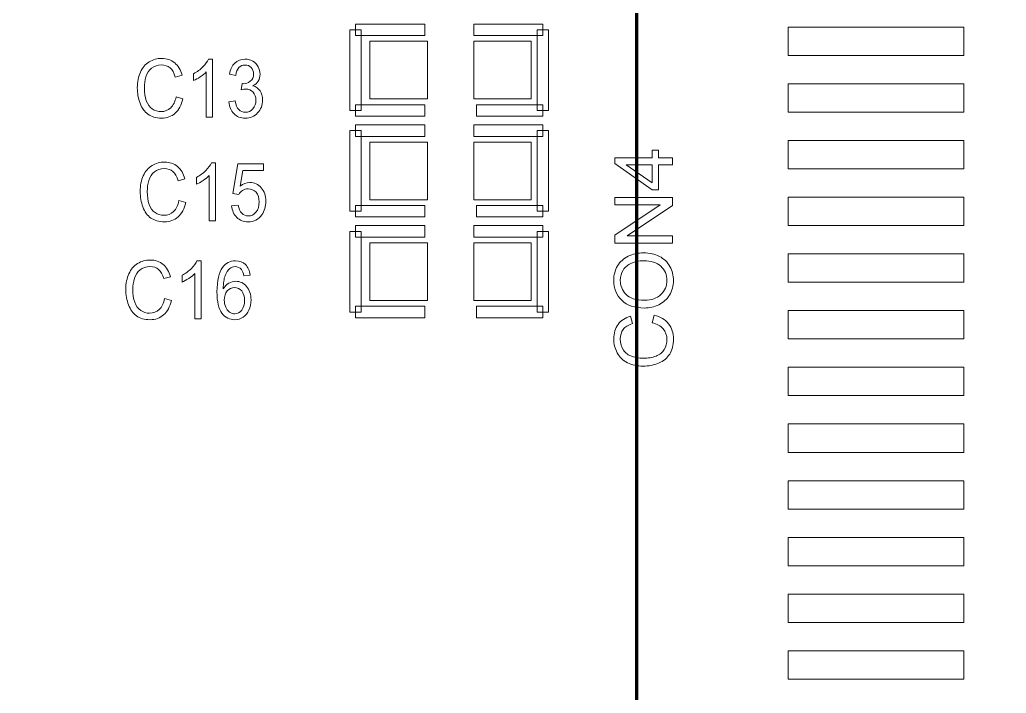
# Model space of a CAD drawing. Header units: millimetres. Extents: x -90 to 99, y -65 to 67.
# Drawn here: x 10.52 to 19.22, y -14.33 to -8.39 of the extents above; entities that cross this region are included whole.
import ezdxf

# ---------------------------------------------------------------- set-up
doc = ezdxf.new("R2010")
doc.units = ezdxf.units.MM
doc.header["$MEASUREMENT"] = 0
for name, color, linetype in [('BG_OUTLINE', 7, 'Continuous'), ('BG_SILKSCREEN_TOP', 7, 'Continuous'), ('PG_SILKSCREEN_TOP', 7, 'Continuous'), ('PIN_TOP', 7, 'Continuous'), ('RD_SILKSCREEN_TOP', 7, 'Continuous')]:
    doc.layers.add(name, color=color, linetype=linetype)

msp = doc.modelspace()

# ---------------------------------------------------------------- linework, layer by layer
at = {"layer": 'BG_OUTLINE', "color": 3, "lineweight": 9}
msp.add_open_spline([(-71.7269, -61.8795), (-71.7269, -61.8795), (-71.7343, 42.2681), (-71.7343, 42.2681), (-71.7343, 42.2681), (-71.7348, 43.0066), (-71.4419, 43.715), (-70.92, 44.2375), (-70.92, 44.2375), (-70.3982, 44.76), (-69.6866, 45.0538), (-68.9482, 45.0543), (-68.9482, 45.0543), (-68.9482, 45.0543), (75.2046, 45.0543), (75.2046, 45.0543), (75.2046, 45.0543), (76.8319, 45.0552), (78.1763, 43.7805), (78.2661, 42.1556), (78.2661, 42.1556), (78.2661, 42.1556), (78.2661, 31.2814), (78.2661, 31.2814), (78.2661, 31.2814), (78.2661, 31.2814), (72.2646, 31.2814), (72.2646, 31.2814), (72.2646, 31.2814), (72.2646, 31.2814), (72.2646, 26.9814), (72.2646, 26.9814), (72.2646, 26.9814), (72.2646, 26.9814), (78.2661, 26.9814), (78.2661, 26.9814), (78.2661, 26.9814), (78.2661, 26.9814), (78.2661, 18.6553), (78.2661, 18.6553), (78.2661, 18.6553), (78.2661, 18.6553), (72.2496, 18.6553), (72.2496, 18.6553), (72.2496, 18.6553), (72.2496, 18.6553), (72.2496, 14.3553), (72.2496, 14.3553), (72.2496, 14.3553), (72.2496, 14.3553), (78.2661, 14.3553), (78.2661, 14.3553), (78.2661, 14.3553), (78.2661, 14.3553), (78.2661, 9.255), (78.2661, 9.255), (78.2661, 9.255), (78.2661, 9.255), (72.2648, 9.255), (72.2648, 9.255), (72.2648, 9.255), (72.2648, 9.255), (72.2648, 4.955), (72.2648, 4.955), (72.2648, 4.955), (72.2648, 4.955), (78.2661, 4.955), (78.2661, 4.955), (78.2661, 4.955), (78.2661, 4.955), (78.2661, -3.3762), (78.2661, -3.3762), (78.2661, -3.3762), (78.2661, -3.3762), (72.2445, -3.3762), (72.2445, -3.3762), (72.2445, -3.3762), (72.2445, -3.3762), (72.2445, -7.6762), (72.2445, -7.6762), (72.2445, -7.6762), (72.2445, -7.6762), (78.2661, -7.6762), (78.2661, -7.6762), (78.2661, -7.6762), (78.2661, -7.6762), (78.2661, -12.7615), (78.2661, -12.7615), (78.2661, -12.7615), (78.2661, -12.7615), (72.2651, -12.7615), (72.2651, -12.7615), (72.2651, -12.7615), (72.2651, -12.7615), (72.2651, -17.0615), (72.2651, -17.0615), (72.2651, -17.0615), (72.2651, -17.0615), (78.2661, -17.0615), (78.2661, -17.0615), (78.2661, -17.0615), (78.2661, -17.0615), (78.2661, -25.4097), (78.2661, -25.4097), (78.2661, -25.4097), (78.2661, -25.4097), (72.2656, -25.4097), (72.2656, -25.4097), (72.2656, -25.4097), (72.2656, -25.4097), (72.2656, -29.7097), (72.2656, -29.7097), (72.2656, -29.7097), (72.2656, -29.7097), (78.2661, -29.7097), (78.2661, -29.7097), (78.2661, -29.7097), (78.2661, -29.7097), (78.2661, -34.793), (78.2661, -34.793), (78.2661, -34.793), (78.2661, -34.793), (72.2679, -34.793), (72.2679, -34.793), (72.2679, -34.793), (72.2679, -34.793), (72.2679, -39.0929), (72.2679, -39.0929), (72.2679, -39.0929), (72.2679, -39.0929), (78.2661, -39.0929), (78.2661, -39.0929), (78.2661, -39.0929), (78.2661, -39.0929), (78.2661, -47.4269), (78.2661, -47.4269), (78.2661, -47.4269), (78.2661, -47.4269), (72.2679, -47.4269), (72.2679, -47.4269), (72.2679, -47.4269), (72.2679, -47.4269), (72.2679, -51.7269), (72.2679, -51.7269), (72.2679, -51.7269), (72.2679, -51.7269), (78.2661, -51.7269), (78.2661, -51.7269), (78.2661, -51.7269), (78.2661, -51.7269), (78.2661, -51.8138), (78.2661, -51.8138), (78.2661, -51.8138), (78.2661, -51.8138), (78.2656, -61.8468), (78.2656, -61.8468), (78.2656, -61.8468), (78.2661, -62.6669), (77.9407, -63.4536), (77.3612, -64.0339), (77.3612, -64.0339), (76.7817, -64.6142), (75.9915, -64.9405), (75.1713, -64.941), (75.1713, -64.941), (75.1713, -64.941), (-68.6609, -64.9456), (-68.6609, -64.9456), (-68.6609, -64.9456), (-69.4735, -64.9461), (-70.2531, -64.6237), (-70.8281, -64.0495), (-70.8281, -64.0495), (-71.4031, -63.4752), (-71.7264, -62.6922), (-71.7269, -61.8795)], degree=3, knots=[0, 0, 0, 0, 0.022727, 0.022727, 0.022727, 0.022727, 0.045455, 0.045455, 0.045455, 0.045455, 0.068182, 0.068182, 0.068182, 0.068182, 0.090909, 0.090909, 0.090909, 0.090909, 0.113636, 0.113636, 0.113636, 0.113636, 0.136364, 0.136364, 0.136364, 0.136364, 0.159091, 0.159091, 0.159091, 0.159091, 0.181818, 0.181818, 0.181818, 0.181818, 0.204545, 0.204545, 0.204545, 0.204545, 0.227273, 0.227273, 0.227273, 0.227273, 0.25, 0.25, 0.25, 0.25, 0.272727, 0.272727, 0.272727, 0.272727, 0.295455, 0.295455, 0.295455, 0.295455, 0.318182, 0.318182, 0.318182, 0.318182, 0.340909, 0.340909, 0.340909, 0.340909, 0.363636, 0.363636, 0.363636, 0.363636, 0.386364, 0.386364, 0.386364, 0.386364, 0.409091, 0.409091, 0.409091, 0.409091, 0.431818, 0.431818, 0.431818, 0.431818, 0.454545, 0.454545, 0.454545, 0.454545, 0.477273, 0.477273, 0.477273, 0.477273, 0.5, 0.5, 0.5, 0.5, 0.522727, 0.522727, 0.522727, 0.522727, 0.545455, 0.545455, 0.545455, 0.545455, 0.568182, 0.568182, 0.568182, 0.568182, 0.590909, 0.590909, 0.590909, 0.590909, 0.613636, 0.613636, 0.613636, 0.613636, 0.636364, 0.636364, 0.636364, 0.636364, 0.659091, 0.659091, 0.659091, 0.659091, 0.681818, 0.681818, 0.681818, 0.681818, 0.704545, 0.704545, 0.704545, 0.704545, 0.727273, 0.727273, 0.727273, 0.727273, 0.75, 0.75, 0.75, 0.75, 0.772727, 0.772727, 0.772727, 0.772727, 0.795455, 0.795455, 0.795455, 0.795455, 0.818182, 0.818182, 0.818182, 0.818182, 0.840909, 0.840909, 0.840909, 0.840909, 0.863636, 0.863636, 0.863636, 0.863636, 0.886364, 0.886364, 0.886364, 0.886364, 0.909091, 0.909091, 0.909091, 0.909091, 0.931818, 0.931818, 0.931818, 0.931818, 0.954545, 0.954545, 0.954545, 0.954545, 0.977273, 0.977273, 0.977273, 0.977273, 1, 1, 1, 1], dxfattribs=at)
at = {"layer": 'BG_SILKSCREEN_TOP', "color": 250, "lineweight": 80}
msp.add_open_spline([(-6.7997, -29.6506), (-6.7997, -29.6506), (15.9586, -29.6506), (15.9586, -29.6506), (15.9586, -29.6506), (15.9586, -29.6506), (15.9586, -6.7808), (15.9586, -6.7808), (15.9586, -6.7808), (15.9586, -6.7808), (-6.7997, -6.7808), (-6.7997, -6.7808), (-6.7997, -6.7808), (-6.7997, -6.7808), (-6.7997, -29.6506), (-6.7997, -29.6506), (-6.7997, -29.6506), (-6.7997, -29.6506), (-6.7997, -29.6506), (-6.7997, -29.6506)], degree=3, knots=[0, 0, 0, 0, 0.2, 0.2, 0.2, 0.2, 0.4, 0.4, 0.4, 0.4, 0.6, 0.6, 0.6, 0.6, 0.8, 0.8, 0.8, 0.8, 1, 1, 1, 1], dxfattribs=at)
at = {"layer": 'PG_SILKSCREEN_TOP', "color": 6, "lineweight": 9}
for points in [[(13.4826, -8.5322), (13.4826, -8.5322), (13.4826, -8.4306), (13.4826, -8.4306), (13.4826, -8.4306), (13.4826, -8.4306), (14.0922, -8.4306), (14.0922, -8.4306), (14.0922, -8.4306), (14.0922, -8.4306), (14.0922, -8.5322), (14.0922, -8.5322), (14.0922, -8.5322), (14.0922, -8.5322), (13.4826, -8.5322), (13.4826, -8.5322)], [(14.524, -8.5322), (14.524, -8.5322), (14.524, -8.4306), (14.524, -8.4306), (14.524, -8.4306), (14.524, -8.4306), (15.1336, -8.4306), (15.1336, -8.4306), (15.1336, -8.4306), (15.1336, -8.4306), (15.1336, -8.5322), (15.1336, -8.5322), (15.1336, -8.5322), (15.1336, -8.5322), (14.524, -8.5322), (14.524, -8.5322)], [(13.4318, -8.4814), (13.4318, -8.4814), (13.5334, -8.4814), (13.5334, -8.4814), (13.5334, -8.4814), (13.5334, -8.4814), (13.5334, -9.1926), (13.5334, -9.1926), (13.5334, -9.1926), (13.5334, -9.1926), (13.4318, -9.1926), (13.4318, -9.1926), (13.4318, -9.1926), (13.4318, -9.1926), (13.4318, -8.4814), (13.4318, -8.4814)], [(15.0828, -8.4814), (15.0828, -8.4814), (15.1844, -8.4814), (15.1844, -8.4814), (15.1844, -8.4814), (15.1844, -8.4814), (15.1844, -9.1926), (15.1844, -9.1926), (15.1844, -9.1926), (15.1844, -9.1926), (15.0828, -9.1926), (15.0828, -9.1926), (15.0828, -9.1926), (15.0828, -9.1926), (15.0828, -8.4814), (15.0828, -8.4814)], [(13.4826, -9.2434), (13.4826, -9.2434), (13.4826, -9.1418), (13.4826, -9.1418), (13.4826, -9.1418), (13.4826, -9.1418), (14.0922, -9.1418), (14.0922, -9.1418), (14.0922, -9.1418), (14.0922, -9.1418), (14.0922, -9.2434), (14.0922, -9.2434), (14.0922, -9.2434), (14.0922, -9.2434), (13.4826, -9.2434), (13.4826, -9.2434)], [(15.1336, -9.1418), (15.1336, -9.1418), (15.1336, -9.2434), (15.1336, -9.2434), (15.1336, -9.2434), (15.1336, -9.2434), (14.5494, -9.2434), (14.5494, -9.2434), (14.5494, -9.2434), (14.5494, -9.2434), (14.5494, -9.1418), (14.5494, -9.1418), (14.5494, -9.1418), (14.5494, -9.1418), (15.1336, -9.1418), (15.1336, -9.1418)], [(13.4318, -9.3704), (13.4318, -9.3704), (13.5334, -9.3704), (13.5334, -9.3704), (13.5334, -9.3704), (13.5334, -9.3704), (13.5334, -10.0816), (13.5334, -10.0816), (13.5334, -10.0816), (13.5334, -10.0816), (13.4318, -10.0816), (13.4318, -10.0816), (13.4318, -10.0816), (13.4318, -10.0816), (13.4318, -9.3704), (13.4318, -9.3704)], [(13.4826, -9.4212), (13.4826, -9.4212), (13.4826, -9.3196), (13.4826, -9.3196), (13.4826, -9.3196), (13.4826, -9.3196), (14.0922, -9.3196), (14.0922, -9.3196), (14.0922, -9.3196), (14.0922, -9.3196), (14.0922, -9.4212), (14.0922, -9.4212), (14.0922, -9.4212), (14.0922, -9.4212), (13.4826, -9.4212), (13.4826, -9.4212)], [(14.524, -9.4212), (14.524, -9.4212), (14.524, -9.3196), (14.524, -9.3196), (14.524, -9.3196), (14.524, -9.3196), (15.1336, -9.3196), (15.1336, -9.3196), (15.1336, -9.3196), (15.1336, -9.3196), (15.1336, -9.4212), (15.1336, -9.4212), (15.1336, -9.4212), (15.1336, -9.4212), (14.524, -9.4212), (14.524, -9.4212)], [(15.0828, -9.3704), (15.0828, -9.3704), (15.1844, -9.3704), (15.1844, -9.3704), (15.1844, -9.3704), (15.1844, -9.3704), (15.1844, -10.0816), (15.1844, -10.0816), (15.1844, -10.0816), (15.1844, -10.0816), (15.0828, -10.0816), (15.0828, -10.0816), (15.0828, -10.0816), (15.0828, -10.0816), (15.0828, -9.3704), (15.0828, -9.3704)], [(13.4826, -10.1324), (13.4826, -10.1324), (13.4826, -10.0308), (13.4826, -10.0308), (13.4826, -10.0308), (13.4826, -10.0308), (14.0922, -10.0308), (14.0922, -10.0308), (14.0922, -10.0308), (14.0922, -10.0308), (14.0922, -10.1324), (14.0922, -10.1324), (14.0922, -10.1324), (14.0922, -10.1324), (13.4826, -10.1324), (13.4826, -10.1324)], [(15.1336, -10.0308), (15.1336, -10.0308), (15.1336, -10.1324), (15.1336, -10.1324), (15.1336, -10.1324), (15.1336, -10.1324), (14.5494, -10.1324), (14.5494, -10.1324), (14.5494, -10.1324), (14.5494, -10.1324), (14.5494, -10.0308), (14.5494, -10.0308), (14.5494, -10.0308), (14.5494, -10.0308), (15.1336, -10.0308), (15.1336, -10.0308)], [(13.4318, -10.2594), (13.4318, -10.2594), (13.5334, -10.2594), (13.5334, -10.2594), (13.5334, -10.2594), (13.5334, -10.2594), (13.5334, -10.9706), (13.5334, -10.9706), (13.5334, -10.9706), (13.5334, -10.9706), (13.4318, -10.9706), (13.4318, -10.9706), (13.4318, -10.9706), (13.4318, -10.9706), (13.4318, -10.2594), (13.4318, -10.2594)], [(13.4826, -10.3102), (13.4826, -10.3102), (13.4826, -10.2086), (13.4826, -10.2086), (13.4826, -10.2086), (13.4826, -10.2086), (14.0922, -10.2086), (14.0922, -10.2086), (14.0922, -10.2086), (14.0922, -10.2086), (14.0922, -10.3102), (14.0922, -10.3102), (14.0922, -10.3102), (14.0922, -10.3102), (13.4826, -10.3102), (13.4826, -10.3102)], [(14.524, -10.3102), (14.524, -10.3102), (14.524, -10.2086), (14.524, -10.2086), (14.524, -10.2086), (14.524, -10.2086), (15.1336, -10.2086), (15.1336, -10.2086), (15.1336, -10.2086), (15.1336, -10.2086), (15.1336, -10.3102), (15.1336, -10.3102), (15.1336, -10.3102), (15.1336, -10.3102), (14.524, -10.3102), (14.524, -10.3102)], [(15.0828, -10.2594), (15.0828, -10.2594), (15.1844, -10.2594), (15.1844, -10.2594), (15.1844, -10.2594), (15.1844, -10.2594), (15.1844, -10.9706), (15.1844, -10.9706), (15.1844, -10.9706), (15.1844, -10.9706), (15.0828, -10.9706), (15.0828, -10.9706), (15.0828, -10.9706), (15.0828, -10.9706), (15.0828, -10.2594), (15.0828, -10.2594)], [(13.4826, -11.0214), (13.4826, -11.0214), (13.4826, -10.9198), (13.4826, -10.9198), (13.4826, -10.9198), (13.4826, -10.9198), (14.0922, -10.9198), (14.0922, -10.9198), (14.0922, -10.9198), (14.0922, -10.9198), (14.0922, -11.0214), (14.0922, -11.0214), (14.0922, -11.0214), (14.0922, -11.0214), (13.4826, -11.0214), (13.4826, -11.0214)], [(15.1336, -10.9198), (15.1336, -10.9198), (15.1336, -11.0214), (15.1336, -11.0214), (15.1336, -11.0214), (15.1336, -11.0214), (14.5494, -11.0214), (14.5494, -11.0214), (14.5494, -11.0214), (14.5494, -11.0214), (14.5494, -10.9198), (14.5494, -10.9198), (14.5494, -10.9198), (14.5494, -10.9198), (15.1336, -10.9198), (15.1336, -10.9198)]]:
    msp.add_open_spline(points, degree=3, knots=[0, 0, 0, 0, 0.25, 0.25, 0.25, 0.25, 0.5, 0.5, 0.5, 0.5, 0.75, 0.75, 0.75, 0.75, 1, 1, 1, 1], dxfattribs=at)
at = {"layer": 'PIN_TOP', "lineweight": 9}
for points in [[(17.2962, -8.4582), (17.2962, -8.4582), (18.8461, -8.4582), (18.8461, -8.4582), (18.8461, -8.4582), (18.8461, -8.4582), (18.8461, -8.7082), (18.8461, -8.7082), (18.8461, -8.7082), (18.8461, -8.7082), (17.2962, -8.7082), (17.2962, -8.7082), (17.2962, -8.7082), (17.2962, -8.7082), (17.2962, -8.4582), (17.2962, -8.4582)], [(13.6096, -9.091), (13.6096, -9.091), (13.6096, -8.583), (13.6096, -8.583), (13.6096, -8.583), (13.6096, -8.583), (14.1176, -8.583), (14.1176, -8.583), (14.1176, -8.583), (14.1176, -8.583), (14.1176, -9.091), (14.1176, -9.091), (14.1176, -9.091), (14.1176, -9.091), (13.6096, -9.091), (13.6096, -9.091)], [(14.524, -9.091), (14.524, -9.091), (14.524, -8.583), (14.524, -8.583), (14.524, -8.583), (14.524, -8.583), (15.032, -8.583), (15.032, -8.583), (15.032, -8.583), (15.032, -8.583), (15.032, -9.091), (15.032, -9.091), (15.032, -9.091), (15.032, -9.091), (14.524, -9.091), (14.524, -9.091)], [(17.2962, -8.9581), (17.2962, -8.9581), (18.8461, -8.9581), (18.8461, -8.9581), (18.8461, -8.9581), (18.8461, -8.9581), (18.8461, -9.2081), (18.8461, -9.2081), (18.8461, -9.2081), (18.8461, -9.2081), (17.2962, -9.2081), (17.2962, -9.2081), (17.2962, -9.2081), (17.2962, -9.2081), (17.2962, -8.9581), (17.2962, -8.9581)], [(13.6096, -9.98), (13.6096, -9.98), (13.6096, -9.472), (13.6096, -9.472), (13.6096, -9.472), (13.6096, -9.472), (14.1176, -9.472), (14.1176, -9.472), (14.1176, -9.472), (14.1176, -9.472), (14.1176, -9.98), (14.1176, -9.98), (14.1176, -9.98), (14.1176, -9.98), (13.6096, -9.98), (13.6096, -9.98)], [(14.524, -9.98), (14.524, -9.98), (14.524, -9.472), (14.524, -9.472), (14.524, -9.472), (14.524, -9.472), (15.032, -9.472), (15.032, -9.472), (15.032, -9.472), (15.032, -9.472), (15.032, -9.98), (15.032, -9.98), (15.032, -9.98), (15.032, -9.98), (14.524, -9.98), (14.524, -9.98)], [(17.2962, -9.4582), (17.2962, -9.4582), (18.8461, -9.4582), (18.8461, -9.4582), (18.8461, -9.4582), (18.8461, -9.4582), (18.8461, -9.7082), (18.8461, -9.7082), (18.8461, -9.7082), (18.8461, -9.7082), (17.2962, -9.7082), (17.2962, -9.7082), (17.2962, -9.7082), (17.2962, -9.7082), (17.2962, -9.4582), (17.2962, -9.4582)], [(17.2962, -9.9581), (17.2962, -9.9581), (18.8461, -9.9581), (18.8461, -9.9581), (18.8461, -9.9581), (18.8461, -9.9581), (18.8461, -10.2081), (18.8461, -10.2081), (18.8461, -10.2081), (18.8461, -10.2081), (17.2962, -10.2081), (17.2962, -10.2081), (17.2962, -10.2081), (17.2962, -10.2081), (17.2962, -9.9581), (17.2962, -9.9581)], [(13.6096, -10.869), (13.6096, -10.869), (13.6096, -10.361), (13.6096, -10.361), (13.6096, -10.361), (13.6096, -10.361), (14.1176, -10.361), (14.1176, -10.361), (14.1176, -10.361), (14.1176, -10.361), (14.1176, -10.869), (14.1176, -10.869), (14.1176, -10.869), (14.1176, -10.869), (13.6096, -10.869), (13.6096, -10.869)], [(14.524, -10.869), (14.524, -10.869), (14.524, -10.361), (14.524, -10.361), (14.524, -10.361), (14.524, -10.361), (15.032, -10.361), (15.032, -10.361), (15.032, -10.361), (15.032, -10.361), (15.032, -10.869), (15.032, -10.869), (15.032, -10.869), (15.032, -10.869), (14.524, -10.869), (14.524, -10.869)], [(17.2962, -10.4582), (17.2962, -10.4582), (18.8461, -10.4582), (18.8461, -10.4582), (18.8461, -10.4582), (18.8461, -10.4582), (18.8461, -10.7082), (18.8461, -10.7082), (18.8461, -10.7082), (18.8461, -10.7082), (17.2962, -10.7082), (17.2962, -10.7082), (17.2962, -10.7082), (17.2962, -10.7082), (17.2962, -10.4582), (17.2962, -10.4582)], [(17.2962, -10.9581), (17.2962, -10.9581), (18.8461, -10.9581), (18.8461, -10.9581), (18.8461, -10.9581), (18.8461, -10.9581), (18.8461, -11.2081), (18.8461, -11.2081), (18.8461, -11.2081), (18.8461, -11.2081), (17.2962, -11.2081), (17.2962, -11.2081), (17.2962, -11.2081), (17.2962, -11.2081), (17.2962, -10.9581), (17.2962, -10.9581)], [(17.2962, -11.4582), (17.2962, -11.4582), (18.8461, -11.4582), (18.8461, -11.4582), (18.8461, -11.4582), (18.8461, -11.4582), (18.8461, -11.7082), (18.8461, -11.7082), (18.8461, -11.7082), (18.8461, -11.7082), (17.2962, -11.7082), (17.2962, -11.7082), (17.2962, -11.7082), (17.2962, -11.7082), (17.2962, -11.4582), (17.2962, -11.4582)], [(17.2962, -11.9581), (17.2962, -11.9581), (18.8461, -11.9581), (18.8461, -11.9581), (18.8461, -11.9581), (18.8461, -11.9581), (18.8461, -12.2081), (18.8461, -12.2081), (18.8461, -12.2081), (18.8461, -12.2081), (17.2962, -12.2081), (17.2962, -12.2081), (17.2962, -12.2081), (17.2962, -12.2081), (17.2962, -11.9581), (17.2962, -11.9581)], [(17.2962, -12.4582), (17.2962, -12.4582), (18.8461, -12.4582), (18.8461, -12.4582), (18.8461, -12.4582), (18.8461, -12.4582), (18.8461, -12.7082), (18.8461, -12.7082), (18.8461, -12.7082), (18.8461, -12.7082), (17.2962, -12.7082), (17.2962, -12.7082), (17.2962, -12.7082), (17.2962, -12.7082), (17.2962, -12.4582), (17.2962, -12.4582)], [(17.2962, -12.9581), (17.2962, -12.9581), (18.8461, -12.9581), (18.8461, -12.9581), (18.8461, -12.9581), (18.8461, -12.9581), (18.8461, -13.208), (18.8461, -13.208), (18.8461, -13.208), (18.8461, -13.208), (17.2962, -13.208), (17.2962, -13.208), (17.2962, -13.208), (17.2962, -13.208), (17.2962, -12.9581), (17.2962, -12.9581)], [(17.2962, -13.4582), (17.2962, -13.4582), (18.8461, -13.4582), (18.8461, -13.4582), (18.8461, -13.4582), (18.8461, -13.4582), (18.8461, -13.7082), (18.8461, -13.7082), (18.8461, -13.7082), (18.8461, -13.7082), (17.2962, -13.7082), (17.2962, -13.7082), (17.2962, -13.7082), (17.2962, -13.7082), (17.2962, -13.4582), (17.2962, -13.4582)], [(17.2962, -13.9581), (17.2962, -13.9581), (18.8461, -13.9581), (18.8461, -13.9581), (18.8461, -13.9581), (18.8461, -13.9581), (18.8461, -14.208), (18.8461, -14.208), (18.8461, -14.208), (18.8461, -14.208), (17.2962, -14.208), (17.2962, -14.208), (17.2962, -14.208), (17.2962, -14.208), (17.2962, -13.9581), (17.2962, -13.9581)]]:
    msp.add_open_spline(points, degree=3, knots=[0, 0, 0, 0, 0.25, 0.25, 0.25, 0.25, 0.5, 0.5, 0.5, 0.5, 0.75, 0.75, 0.75, 0.75, 1, 1, 1, 1], dxfattribs=at)
at = {"layer": 'RD_SILKSCREEN_TOP', "color": 8, "lineweight": 9}
for points, knots in [([(11.9001, -9.0732), (11.9001, -9.0732), (11.9603, -9.0903), (11.9603, -9.0903), (11.9603, -9.0903), (11.9477, -9.1455), (11.9249, -9.1877), (11.8922, -9.2169), (11.8922, -9.2169), (11.8595, -9.2459), (11.8194, -9.2604), (11.772, -9.2604), (11.772, -9.2604), (11.723, -9.2604), (11.6832, -9.2492), (11.6525, -9.2269), (11.6525, -9.2269), (11.6218, -9.2045), (11.5984, -9.1722), (11.5824, -9.1298), (11.5824, -9.1298), (11.5664, -9.0874), (11.5584, -9.0419), (11.5584, -8.9933), (11.5584, -8.9933), (11.5584, -8.9403), (11.5674, -8.8941), (11.5855, -8.8546), (11.5855, -8.8546), (11.6037, -8.8151), (11.6294, -8.7852), (11.6628, -8.7646), (11.6628, -8.7646), (11.6962, -8.7441), (11.7329, -8.7339), (11.773, -8.7339), (11.773, -8.7339), (11.8185, -8.7339), (11.8567, -8.7469), (11.8877, -8.7728), (11.8877, -8.7728), (11.9187, -8.7988), (11.9403, -8.8352), (11.9524, -8.8822), (11.9524, -8.8822), (11.9524, -8.8822), (11.8933, -8.8979), (11.8933, -8.8979), (11.8933, -8.8979), (11.8827, -8.8608), (11.8675, -8.8339), (11.8473, -8.8169), (11.8473, -8.8169), (11.8273, -8.8), (11.8022, -8.7916), (11.7717, -8.7916), (11.7717, -8.7916), (11.7368, -8.7916), (11.7077, -8.8009), (11.6842, -8.8196), (11.6842, -8.8196), (11.6606, -8.8385), (11.6442, -8.8636), (11.6347, -8.8953), (11.6347, -8.8953), (11.6252, -8.9268), (11.6205, -8.9594), (11.6205, -8.9929), (11.6205, -8.9929), (11.6205, -9.0363), (11.6261, -9.074), (11.6372, -9.1064), (11.6372, -9.1064), (11.6486, -9.1386), (11.6661, -9.1628), (11.6899, -9.1788), (11.6899, -9.1788), (11.7137, -9.1948), (11.7394, -9.2027), (11.7672, -9.2027), (11.7672, -9.2027), (11.8008, -9.2027), (11.8293, -9.1918), (11.8527, -9.1701), (11.8527, -9.1701), (11.8761, -9.1483), (11.8918, -9.116), (11.9001, -9.0732)], [0, 0, 0, 0, 0.045455, 0.045455, 0.045455, 0.045455, 0.090909, 0.090909, 0.090909, 0.090909, 0.136364, 0.136364, 0.136364, 0.136364, 0.181818, 0.181818, 0.181818, 0.181818, 0.227273, 0.227273, 0.227273, 0.227273, 0.272727, 0.272727, 0.272727, 0.272727, 0.318182, 0.318182, 0.318182, 0.318182, 0.363636, 0.363636, 0.363636, 0.363636, 0.409091, 0.409091, 0.409091, 0.409091, 0.454545, 0.454545, 0.454545, 0.454545, 0.5, 0.5, 0.5, 0.5, 0.545455, 0.545455, 0.545455, 0.545455, 0.590909, 0.590909, 0.590909, 0.590909, 0.636364, 0.636364, 0.636364, 0.636364, 0.681818, 0.681818, 0.681818, 0.681818, 0.727273, 0.727273, 0.727273, 0.727273, 0.772727, 0.772727, 0.772727, 0.772727, 0.818182, 0.818182, 0.818182, 0.818182, 0.863636, 0.863636, 0.863636, 0.863636, 0.909091, 0.909091, 0.909091, 0.909091, 0.954545, 0.954545, 0.954545, 0.954545, 1, 1, 1, 1]), ([(12.2219, -9.2517), (12.2219, -9.2517), (12.1662, -9.2517), (12.1662, -9.2517), (12.1662, -9.2517), (12.1662, -9.2517), (12.1662, -8.8534), (12.1662, -8.8534), (12.1662, -8.8534), (12.1527, -8.8678), (12.1351, -8.8821), (12.1133, -8.8965), (12.1133, -8.8965), (12.0915, -8.9108), (12.0718, -8.9216), (12.0545, -8.9287), (12.0545, -8.9287), (12.0545, -8.9287), (12.0545, -8.8684), (12.0545, -8.8684), (12.0545, -8.8684), (12.0858, -8.8519), (12.1131, -8.832), (12.1364, -8.8086), (12.1364, -8.8086), (12.1597, -8.7852), (12.1763, -8.7625), (12.186, -8.7405), (12.186, -8.7405), (12.186, -8.7405), (12.2219, -8.7405), (12.2219, -8.7405), (12.2219, -8.7405), (12.2219, -8.7405), (12.2219, -9.2517), (12.2219, -9.2517)], [0, 0, 0, 0, 0.111111, 0.111111, 0.111111, 0.111111, 0.222222, 0.222222, 0.222222, 0.222222, 0.333333, 0.333333, 0.333333, 0.333333, 0.444444, 0.444444, 0.444444, 0.444444, 0.555556, 0.555556, 0.555556, 0.555556, 0.666667, 0.666667, 0.666667, 0.666667, 0.777778, 0.777778, 0.777778, 0.777778, 0.888889, 0.888889, 0.888889, 0.888889, 1, 1, 1, 1]), ([(12.3652, -9.1173), (12.3652, -9.1173), (12.4209, -9.109), (12.4209, -9.109), (12.4209, -9.109), (12.4274, -9.1444), (12.4383, -9.1699), (12.4537, -9.1856), (12.4537, -9.1856), (12.4691, -9.2012), (12.4879, -9.209), (12.5099, -9.209), (12.5099, -9.209), (12.5362, -9.209), (12.5584, -9.1988), (12.5765, -9.1784), (12.5765, -9.1784), (12.5945, -9.1581), (12.6036, -9.1328), (12.6036, -9.1027), (12.6036, -9.1027), (12.6036, -9.074), (12.5953, -9.0503), (12.5785, -9.0317), (12.5785, -9.0317), (12.5617, -9.0131), (12.5405, -9.0037), (12.5146, -9.0037), (12.5146, -9.0037), (12.504, -9.0037), (12.4909, -9.0061), (12.4752, -9.0107), (12.4752, -9.0107), (12.4752, -9.0107), (12.4814, -8.9558), (12.4814, -8.9558), (12.4814, -8.9558), (12.4852, -8.9563), (12.4881, -8.9566), (12.4905, -8.9566), (12.4905, -8.9566), (12.5142, -8.9566), (12.5356, -8.9496), (12.5546, -8.9357), (12.5546, -8.9357), (12.5737, -8.9218), (12.5831, -8.9004), (12.5831, -8.8714), (12.5831, -8.8714), (12.5831, -8.8486), (12.5762, -8.8295), (12.5623, -8.8145), (12.5623, -8.8145), (12.5485, -8.7995), (12.5306, -8.7919), (12.5087, -8.7919), (12.5087, -8.7919), (12.487, -8.7919), (12.4689, -8.7996), (12.4545, -8.8148), (12.4545, -8.8148), (12.44, -8.8301), (12.4306, -8.8531), (12.4265, -8.8837), (12.4265, -8.8837), (12.4265, -8.8837), (12.3708, -8.8725), (12.3708, -8.8725), (12.3708, -8.8725), (12.3775, -8.8306), (12.3931, -8.7981), (12.4172, -8.7751), (12.4172, -8.7751), (12.4414, -8.7521), (12.4715, -8.7405), (12.5075, -8.7405), (12.5075, -8.7405), (12.5322, -8.7405), (12.5551, -8.7465), (12.576, -8.7584), (12.576, -8.7584), (12.5968, -8.7703), (12.6128, -8.7866), (12.6239, -8.8072), (12.6239, -8.8072), (12.6349, -8.8278), (12.6406, -8.8496), (12.6406, -8.8729), (12.6406, -8.8729), (12.6406, -8.8948), (12.6353, -8.9148), (12.6247, -8.933), (12.6247, -8.933), (12.6141, -8.951), (12.5985, -8.9653), (12.5779, -8.976), (12.5779, -8.976), (12.6047, -8.9829), (12.6256, -8.9973), (12.6406, -9.0193), (12.6406, -9.0193), (12.6554, -9.0411), (12.6628, -9.0684), (12.6628, -9.1013), (12.6628, -9.1013), (12.6628, -9.1457), (12.6484, -9.1834), (12.6194, -9.2144), (12.6194, -9.2144), (12.5905, -9.2453), (12.5539, -9.2607), (12.5097, -9.2607), (12.5097, -9.2607), (12.4697, -9.2607), (12.4366, -9.2474), (12.4103, -9.2208), (12.4103, -9.2208), (12.3839, -9.1942), (12.3689, -9.1597), (12.3652, -9.1173)], [0, 0, 0, 0, 0.033333, 0.033333, 0.033333, 0.033333, 0.066667, 0.066667, 0.066667, 0.066667, 0.1, 0.1, 0.1, 0.1, 0.133333, 0.133333, 0.133333, 0.133333, 0.166667, 0.166667, 0.166667, 0.166667, 0.2, 0.2, 0.2, 0.2, 0.233333, 0.233333, 0.233333, 0.233333, 0.266667, 0.266667, 0.266667, 0.266667, 0.3, 0.3, 0.3, 0.3, 0.333333, 0.333333, 0.333333, 0.333333, 0.366667, 0.366667, 0.366667, 0.366667, 0.4, 0.4, 0.4, 0.4, 0.433333, 0.433333, 0.433333, 0.433333, 0.466667, 0.466667, 0.466667, 0.466667, 0.5, 0.5, 0.5, 0.5, 0.533333, 0.533333, 0.533333, 0.533333, 0.566667, 0.566667, 0.566667, 0.566667, 0.6, 0.6, 0.6, 0.6, 0.633333, 0.633333, 0.633333, 0.633333, 0.666667, 0.666667, 0.666667, 0.666667, 0.7, 0.7, 0.7, 0.7, 0.733333, 0.733333, 0.733333, 0.733333, 0.766667, 0.766667, 0.766667, 0.766667, 0.8, 0.8, 0.8, 0.8, 0.833333, 0.833333, 0.833333, 0.833333, 0.866667, 0.866667, 0.866667, 0.866667, 0.9, 0.9, 0.9, 0.9, 0.933333, 0.933333, 0.933333, 0.933333, 0.966667, 0.966667, 0.966667, 0.966667, 1, 1, 1, 1]), ([(16.2769, -9.6732), (16.2769, -9.6732), (16.155, -9.6732), (16.155, -9.6732), (16.155, -9.6732), (16.155, -9.6732), (16.155, -9.894), (16.155, -9.894), (16.155, -9.894), (16.155, -9.894), (16.0977, -9.894), (16.0977, -9.894), (16.0977, -9.894), (16.0977, -9.894), (15.7678, -9.6617), (15.7678, -9.6617), (15.7678, -9.6617), (15.7678, -9.6617), (15.7678, -9.6106), (15.7678, -9.6106), (15.7678, -9.6106), (15.7678, -9.6106), (16.0977, -9.6106), (16.0977, -9.6106), (16.0977, -9.6106), (16.0977, -9.6106), (16.0977, -9.5418), (16.0977, -9.5418), (16.0977, -9.5418), (16.0977, -9.5418), (16.155, -9.5418), (16.155, -9.5418), (16.155, -9.5418), (16.155, -9.5418), (16.155, -9.6106), (16.155, -9.6106), (16.155, -9.6106), (16.155, -9.6106), (16.2769, -9.6106), (16.2769, -9.6106), (16.2769, -9.6106), (16.2769, -9.6106), (16.2769, -9.6732), (16.2769, -9.6732)], [0, 0, 0, 0, 0.090909, 0.090909, 0.090909, 0.090909, 0.181818, 0.181818, 0.181818, 0.181818, 0.272727, 0.272727, 0.272727, 0.272727, 0.363636, 0.363636, 0.363636, 0.363636, 0.454545, 0.454545, 0.454545, 0.454545, 0.545455, 0.545455, 0.545455, 0.545455, 0.636364, 0.636364, 0.636364, 0.636364, 0.727273, 0.727273, 0.727273, 0.727273, 0.818182, 0.818182, 0.818182, 0.818182, 0.909091, 0.909091, 0.909091, 0.909091, 1, 1, 1, 1]), ([(11.9255, -9.9876), (11.9255, -9.9876), (11.9857, -10.0047), (11.9857, -10.0047), (11.9857, -10.0047), (11.9731, -10.0599), (11.9503, -10.1021), (11.9176, -10.1313), (11.9176, -10.1313), (11.8849, -10.1603), (11.8448, -10.1748), (11.7974, -10.1748), (11.7974, -10.1748), (11.7484, -10.1748), (11.7086, -10.1636), (11.6779, -10.1413), (11.6779, -10.1413), (11.6472, -10.1189), (11.6238, -10.0866), (11.6078, -10.0442), (11.6078, -10.0442), (11.5918, -10.0018), (11.5838, -9.9563), (11.5838, -9.9077), (11.5838, -9.9077), (11.5838, -9.8547), (11.5928, -9.8085), (11.6109, -9.769), (11.6109, -9.769), (11.6291, -9.7295), (11.6548, -9.6996), (11.6882, -9.679), (11.6882, -9.679), (11.7216, -9.6585), (11.7583, -9.6483), (11.7984, -9.6483), (11.7984, -9.6483), (11.8439, -9.6483), (11.8821, -9.6613), (11.9131, -9.6872), (11.9131, -9.6872), (11.9441, -9.7132), (11.9657, -9.7496), (11.9778, -9.7966), (11.9778, -9.7966), (11.9778, -9.7966), (11.9187, -9.8123), (11.9187, -9.8123), (11.9187, -9.8123), (11.9081, -9.7752), (11.8929, -9.7483), (11.8727, -9.7313), (11.8727, -9.7313), (11.8527, -9.7144), (11.8276, -9.706), (11.7971, -9.706), (11.7971, -9.706), (11.7622, -9.706), (11.7331, -9.7153), (11.7096, -9.734), (11.7096, -9.734), (11.686, -9.7529), (11.6696, -9.778), (11.6601, -9.8097), (11.6601, -9.8097), (11.6506, -9.8412), (11.6459, -9.8738), (11.6459, -9.9073), (11.6459, -9.9073), (11.6459, -9.9507), (11.6515, -9.9884), (11.6626, -10.0208), (11.6626, -10.0208), (11.674, -10.053), (11.6915, -10.0772), (11.7153, -10.0932), (11.7153, -10.0932), (11.7391, -10.1092), (11.7648, -10.1171), (11.7926, -10.1171), (11.7926, -10.1171), (11.8262, -10.1171), (11.8547, -10.1062), (11.8781, -10.0845), (11.8781, -10.0845), (11.9015, -10.0627), (11.9172, -10.0304), (11.9255, -9.9876)], [0, 0, 0, 0, 0.045455, 0.045455, 0.045455, 0.045455, 0.090909, 0.090909, 0.090909, 0.090909, 0.136364, 0.136364, 0.136364, 0.136364, 0.181818, 0.181818, 0.181818, 0.181818, 0.227273, 0.227273, 0.227273, 0.227273, 0.272727, 0.272727, 0.272727, 0.272727, 0.318182, 0.318182, 0.318182, 0.318182, 0.363636, 0.363636, 0.363636, 0.363636, 0.409091, 0.409091, 0.409091, 0.409091, 0.454545, 0.454545, 0.454545, 0.454545, 0.5, 0.5, 0.5, 0.5, 0.545455, 0.545455, 0.545455, 0.545455, 0.590909, 0.590909, 0.590909, 0.590909, 0.636364, 0.636364, 0.636364, 0.636364, 0.681818, 0.681818, 0.681818, 0.681818, 0.727273, 0.727273, 0.727273, 0.727273, 0.772727, 0.772727, 0.772727, 0.772727, 0.818182, 0.818182, 0.818182, 0.818182, 0.863636, 0.863636, 0.863636, 0.863636, 0.909091, 0.909091, 0.909091, 0.909091, 0.954545, 0.954545, 0.954545, 0.954545, 1, 1, 1, 1]), ([(12.2473, -10.1661), (12.2473, -10.1661), (12.1916, -10.1661), (12.1916, -10.1661), (12.1916, -10.1661), (12.1916, -10.1661), (12.1916, -9.7678), (12.1916, -9.7678), (12.1916, -9.7678), (12.1781, -9.7822), (12.1605, -9.7965), (12.1387, -9.8109), (12.1387, -9.8109), (12.1169, -9.8252), (12.0972, -9.836), (12.0799, -9.8431), (12.0799, -9.8431), (12.0799, -9.8431), (12.0799, -9.7828), (12.0799, -9.7828), (12.0799, -9.7828), (12.1112, -9.7663), (12.1385, -9.7464), (12.1618, -9.723), (12.1618, -9.723), (12.1851, -9.6996), (12.2017, -9.6769), (12.2114, -9.6549), (12.2114, -9.6549), (12.2114, -9.6549), (12.2473, -9.6549), (12.2473, -9.6549), (12.2473, -9.6549), (12.2473, -9.6549), (12.2473, -10.1661), (12.2473, -10.1661)], [0, 0, 0, 0, 0.111111, 0.111111, 0.111111, 0.111111, 0.222222, 0.222222, 0.222222, 0.222222, 0.333333, 0.333333, 0.333333, 0.333333, 0.444444, 0.444444, 0.444444, 0.444444, 0.555556, 0.555556, 0.555556, 0.555556, 0.666667, 0.666667, 0.666667, 0.666667, 0.777778, 0.777778, 0.777778, 0.777778, 0.888889, 0.888889, 0.888889, 0.888889, 1, 1, 1, 1]), ([(12.3902, -10.0328), (12.3902, -10.0328), (12.4489, -10.0272), (12.4489, -10.0272), (12.4489, -10.0272), (12.4532, -10.0592), (12.4633, -10.0831), (12.4791, -10.0992), (12.4791, -10.0992), (12.4949, -10.1154), (12.514, -10.1234), (12.5363, -10.1234), (12.5363, -10.1234), (12.5632, -10.1234), (12.586, -10.112), (12.6044, -10.0894), (12.6044, -10.0894), (12.6231, -10.0667), (12.6324, -10.0365), (12.6324, -9.9991), (12.6324, -9.9991), (12.6324, -9.9634), (12.6235, -9.9353), (12.6056, -9.9147), (12.6056, -9.9147), (12.5877, -9.8941), (12.5643, -9.8838), (12.5353, -9.8838), (12.5353, -9.8838), (12.5174, -9.8838), (12.5011, -9.8884), (12.4867, -9.8975), (12.4867, -9.8975), (12.4722, -9.9066), (12.4609, -9.9185), (12.4526, -9.9331), (12.4526, -9.9331), (12.4526, -9.9331), (12.4002, -9.9255), (12.4002, -9.9255), (12.4002, -9.9255), (12.4002, -9.9255), (12.4443, -9.664), (12.4443, -9.664), (12.4443, -9.664), (12.4443, -9.664), (12.6703, -9.664), (12.6703, -9.664), (12.6703, -9.664), (12.6703, -9.664), (12.6703, -9.7237), (12.6703, -9.7237), (12.6703, -9.7237), (12.6703, -9.7237), (12.4889, -9.7237), (12.4889, -9.7237), (12.4889, -9.7237), (12.4889, -9.7237), (12.4643, -9.8605), (12.4643, -9.8605), (12.4643, -9.8605), (12.4917, -9.8392), (12.5203, -9.8285), (12.5502, -9.8285), (12.5502, -9.8285), (12.59, -9.8285), (12.6234, -9.8439), (12.6507, -9.8747), (12.6507, -9.8747), (12.678, -9.9056), (12.6917, -9.9452), (12.6917, -9.9935), (12.6917, -9.9935), (12.6917, -10.0396), (12.6796, -10.0795), (12.6557, -10.113), (12.6557, -10.113), (12.6265, -10.1541), (12.5867, -10.1748), (12.5363, -10.1748), (12.5363, -10.1748), (12.4949, -10.1748), (12.4611, -10.1618), (12.4351, -10.1359), (12.4351, -10.1359), (12.4089, -10.1099), (12.394, -10.0755), (12.3902, -10.0328)], [0, 0, 0, 0, 0.045455, 0.045455, 0.045455, 0.045455, 0.090909, 0.090909, 0.090909, 0.090909, 0.136364, 0.136364, 0.136364, 0.136364, 0.181818, 0.181818, 0.181818, 0.181818, 0.227273, 0.227273, 0.227273, 0.227273, 0.272727, 0.272727, 0.272727, 0.272727, 0.318182, 0.318182, 0.318182, 0.318182, 0.363636, 0.363636, 0.363636, 0.363636, 0.409091, 0.409091, 0.409091, 0.409091, 0.454545, 0.454545, 0.454545, 0.454545, 0.5, 0.5, 0.5, 0.5, 0.545455, 0.545455, 0.545455, 0.545455, 0.590909, 0.590909, 0.590909, 0.590909, 0.636364, 0.636364, 0.636364, 0.636364, 0.681818, 0.681818, 0.681818, 0.681818, 0.727273, 0.727273, 0.727273, 0.727273, 0.772727, 0.772727, 0.772727, 0.772727, 0.818182, 0.818182, 0.818182, 0.818182, 0.863636, 0.863636, 0.863636, 0.863636, 0.909091, 0.909091, 0.909091, 0.909091, 0.954545, 0.954545, 0.954545, 0.954545, 1, 1, 1, 1]), ([(16.0977, -9.6732), (16.0977, -9.6732), (15.8682, -9.6732), (15.8682, -9.6732), (15.8682, -9.6732), (15.8682, -9.6732), (16.0977, -9.8325), (16.0977, -9.8325), (16.0977, -9.8325), (16.0977, -9.8325), (16.0977, -9.6732), (16.0977, -9.6732)], [0, 0, 0, 0, 0.333333, 0.333333, 0.333333, 0.333333, 0.666667, 0.666667, 0.666667, 0.666667, 1, 1, 1, 1]), ([(16.2769, -10.3624), (16.2769, -10.3624), (15.7678, -10.3624), (15.7678, -10.3624), (15.7678, -10.3624), (15.7678, -10.3624), (15.7678, -10.2933), (15.7678, -10.2933), (15.7678, -10.2933), (15.7678, -10.2933), (16.1675, -10.0259), (16.1675, -10.0259), (16.1675, -10.0259), (16.1675, -10.0259), (15.7678, -10.0259), (15.7678, -10.0259), (15.7678, -10.0259), (15.7678, -10.0259), (15.7678, -9.9613), (15.7678, -9.9613), (15.7678, -9.9613), (15.7678, -9.9613), (16.2769, -9.9613), (16.2769, -9.9613), (16.2769, -9.9613), (16.2769, -9.9613), (16.2769, -10.0304), (16.2769, -10.0304), (16.2769, -10.0304), (16.2769, -10.0304), (15.8769, -10.2978), (15.8769, -10.2978), (15.8769, -10.2978), (15.8769, -10.2978), (16.2769, -10.2978), (16.2769, -10.2978), (16.2769, -10.2978), (16.2769, -10.2978), (16.2769, -10.3624), (16.2769, -10.3624)], [0, 0, 0, 0, 0.1, 0.1, 0.1, 0.1, 0.2, 0.2, 0.2, 0.2, 0.3, 0.3, 0.3, 0.3, 0.4, 0.4, 0.4, 0.4, 0.5, 0.5, 0.5, 0.5, 0.6, 0.6, 0.6, 0.6, 0.7, 0.7, 0.7, 0.7, 0.8, 0.8, 0.8, 0.8, 0.9, 0.9, 0.9, 0.9, 1, 1, 1, 1]), ([(11.7986, -10.8512), (11.7986, -10.8512), (11.8588, -10.8683), (11.8588, -10.8683), (11.8588, -10.8683), (11.8462, -10.9235), (11.8234, -10.9657), (11.7907, -10.9949), (11.7907, -10.9949), (11.758, -11.0239), (11.7179, -11.0384), (11.6705, -11.0384), (11.6705, -11.0384), (11.6215, -11.0384), (11.5817, -11.0272), (11.551, -11.0049), (11.551, -11.0049), (11.5203, -10.9825), (11.4969, -10.9502), (11.4809, -10.9078), (11.4809, -10.9078), (11.4649, -10.8654), (11.4569, -10.8199), (11.4569, -10.7713), (11.4569, -10.7713), (11.4569, -10.7183), (11.4659, -10.6721), (11.484, -10.6326), (11.484, -10.6326), (11.5022, -10.5931), (11.5279, -10.5632), (11.5613, -10.5426), (11.5613, -10.5426), (11.5947, -10.5221), (11.6314, -10.5119), (11.6715, -10.5119), (11.6715, -10.5119), (11.717, -10.5119), (11.7552, -10.5249), (11.7862, -10.5508), (11.7862, -10.5508), (11.8172, -10.5768), (11.8388, -10.6132), (11.8509, -10.6602), (11.8509, -10.6602), (11.8509, -10.6602), (11.7918, -10.6759), (11.7918, -10.6759), (11.7918, -10.6759), (11.7812, -10.6388), (11.766, -10.6119), (11.7458, -10.5949), (11.7458, -10.5949), (11.7258, -10.578), (11.7007, -10.5696), (11.6702, -10.5696), (11.6702, -10.5696), (11.6353, -10.5696), (11.6062, -10.5789), (11.5827, -10.5976), (11.5827, -10.5976), (11.5591, -10.6165), (11.5427, -10.6416), (11.5332, -10.6733), (11.5332, -10.6733), (11.5237, -10.7048), (11.519, -10.7374), (11.519, -10.7709), (11.519, -10.7709), (11.519, -10.8143), (11.5246, -10.852), (11.5357, -10.8844), (11.5357, -10.8844), (11.5471, -10.9166), (11.5646, -10.9408), (11.5884, -10.9568), (11.5884, -10.9568), (11.6122, -10.9728), (11.6379, -10.9807), (11.6657, -10.9807), (11.6657, -10.9807), (11.6993, -10.9807), (11.7278, -10.9698), (11.7512, -10.9481), (11.7512, -10.9481), (11.7746, -10.9263), (11.7903, -10.894), (11.7986, -10.8512)], [0, 0, 0, 0, 0.045455, 0.045455, 0.045455, 0.045455, 0.090909, 0.090909, 0.090909, 0.090909, 0.136364, 0.136364, 0.136364, 0.136364, 0.181818, 0.181818, 0.181818, 0.181818, 0.227273, 0.227273, 0.227273, 0.227273, 0.272727, 0.272727, 0.272727, 0.272727, 0.318182, 0.318182, 0.318182, 0.318182, 0.363636, 0.363636, 0.363636, 0.363636, 0.409091, 0.409091, 0.409091, 0.409091, 0.454545, 0.454545, 0.454545, 0.454545, 0.5, 0.5, 0.5, 0.5, 0.545455, 0.545455, 0.545455, 0.545455, 0.590909, 0.590909, 0.590909, 0.590909, 0.636364, 0.636364, 0.636364, 0.636364, 0.681818, 0.681818, 0.681818, 0.681818, 0.727273, 0.727273, 0.727273, 0.727273, 0.772727, 0.772727, 0.772727, 0.772727, 0.818182, 0.818182, 0.818182, 0.818182, 0.863636, 0.863636, 0.863636, 0.863636, 0.909091, 0.909091, 0.909091, 0.909091, 0.954545, 0.954545, 0.954545, 0.954545, 1, 1, 1, 1]), ([(12.1204, -11.0297), (12.1204, -11.0297), (12.0647, -11.0297), (12.0647, -11.0297), (12.0647, -11.0297), (12.0647, -11.0297), (12.0647, -10.6314), (12.0647, -10.6314), (12.0647, -10.6314), (12.0512, -10.6458), (12.0336, -10.6601), (12.0118, -10.6745), (12.0118, -10.6745), (11.99, -10.6888), (11.9703, -10.6996), (11.953, -10.7067), (11.953, -10.7067), (11.953, -10.7067), (11.953, -10.6464), (11.953, -10.6464), (11.953, -10.6464), (11.9843, -10.6299), (12.0116, -10.61), (12.0349, -10.5866), (12.0349, -10.5866), (12.0582, -10.5632), (12.0748, -10.5405), (12.0845, -10.5185), (12.0845, -10.5185), (12.0845, -10.5185), (12.1204, -10.5185), (12.1204, -10.5185), (12.1204, -10.5185), (12.1204, -10.5185), (12.1204, -11.0297), (12.1204, -11.0297)], [0, 0, 0, 0, 0.111111, 0.111111, 0.111111, 0.111111, 0.222222, 0.222222, 0.222222, 0.222222, 0.333333, 0.333333, 0.333333, 0.333333, 0.444444, 0.444444, 0.444444, 0.444444, 0.555556, 0.555556, 0.555556, 0.555556, 0.666667, 0.666667, 0.666667, 0.666667, 0.777778, 0.777778, 0.777778, 0.777778, 0.888889, 0.888889, 0.888889, 0.888889, 1, 1, 1, 1]), ([(12.5529, -10.6453), (12.5529, -10.6453), (12.4974, -10.6502), (12.4974, -10.6502), (12.4974, -10.6502), (12.4924, -10.6256), (12.4855, -10.6077), (12.4764, -10.5967), (12.4764, -10.5967), (12.4613, -10.5788), (12.4426, -10.5699), (12.4205, -10.5699), (12.4205, -10.5699), (12.4027, -10.5699), (12.3872, -10.5755), (12.3737, -10.5866), (12.3737, -10.5866), (12.3562, -10.601), (12.3423, -10.6219), (12.3322, -10.6494), (12.3322, -10.6494), (12.3221, -10.6769), (12.3168, -10.7162), (12.3164, -10.7671), (12.3164, -10.7671), (12.3299, -10.7443), (12.3462, -10.7272), (12.3657, -10.7161), (12.3657, -10.7161), (12.385, -10.705), (12.4055, -10.6995), (12.4267, -10.6995), (12.4267, -10.6995), (12.4641, -10.6995), (12.4957, -10.7148), (12.5218, -10.7455), (12.5218, -10.7455), (12.548, -10.7762), (12.561, -10.8157), (12.561, -10.8643), (12.561, -10.8643), (12.561, -10.8964), (12.5549, -10.926), (12.5425, -10.9535), (12.5425, -10.9535), (12.5303, -10.9809), (12.5133, -11.002), (12.4918, -11.0165), (12.4918, -11.0165), (12.4704, -11.0311), (12.446, -11.0384), (12.4187, -11.0384), (12.4187, -11.0384), (12.3722, -11.0384), (12.3342, -11.0193), (12.3049, -10.9809), (12.3049, -10.9809), (12.2755, -10.9426), (12.2609, -10.8794), (12.2609, -10.7914), (12.2609, -10.7914), (12.2609, -10.6931), (12.2771, -10.6216), (12.3096, -10.5769), (12.3096, -10.5769), (12.3379, -10.538), (12.3759, -10.5185), (12.424, -10.5185), (12.424, -10.5185), (12.4597, -10.5185), (12.489, -10.5297), (12.5118, -10.5522), (12.5118, -10.5522), (12.5347, -10.5747), (12.5483, -10.6057), (12.5529, -10.6453)], [0, 0, 0, 0, 0.052632, 0.052632, 0.052632, 0.052632, 0.105263, 0.105263, 0.105263, 0.105263, 0.157895, 0.157895, 0.157895, 0.157895, 0.210526, 0.210526, 0.210526, 0.210526, 0.263158, 0.263158, 0.263158, 0.263158, 0.315789, 0.315789, 0.315789, 0.315789, 0.368421, 0.368421, 0.368421, 0.368421, 0.421053, 0.421053, 0.421053, 0.421053, 0.473684, 0.473684, 0.473684, 0.473684, 0.526316, 0.526316, 0.526316, 0.526316, 0.578947, 0.578947, 0.578947, 0.578947, 0.631579, 0.631579, 0.631579, 0.631579, 0.684211, 0.684211, 0.684211, 0.684211, 0.736842, 0.736842, 0.736842, 0.736842, 0.789474, 0.789474, 0.789474, 0.789474, 0.842105, 0.842105, 0.842105, 0.842105, 0.894737, 0.894737, 0.894737, 0.894737, 0.947368, 0.947368, 0.947368, 0.947368, 1, 1, 1, 1]), ([(16.0289, -10.9354), (15.9444, -10.9354), (15.8783, -10.9128), (15.8305, -10.8674), (15.8305, -10.8674), (15.7827, -10.822), (15.7588, -10.7634), (15.7588, -10.6916), (15.7588, -10.6916), (15.7588, -10.6447), (15.7701, -10.6022), (15.7925, -10.5645), (15.7925, -10.5645), (15.815, -10.5268), (15.8463, -10.498), (15.8865, -10.4782), (15.8865, -10.4782), (15.9265, -10.4584), (15.9722, -10.4486), (16.023, -10.4486), (16.023, -10.4486), (16.0747, -10.4486), (16.1209, -10.4589), (16.1616, -10.4798), (16.1616, -10.4798), (16.2023, -10.5006), (16.2332, -10.5302), (16.2541, -10.5683), (16.2541, -10.5683), (16.2751, -10.6066), (16.2856, -10.6477), (16.2856, -10.692), (16.2856, -10.692), (16.2856, -10.74), (16.2741, -10.7828), (16.2508, -10.8204), (16.2508, -10.8204), (16.2277, -10.8583), (16.1961, -10.8868), (16.156, -10.9063), (16.156, -10.9063), (16.1161, -10.9257), (16.0736, -10.9354), (16.0289, -10.9354)], [0, 0, 0, 0, 0.090909, 0.090909, 0.090909, 0.090909, 0.181818, 0.181818, 0.181818, 0.181818, 0.272727, 0.272727, 0.272727, 0.272727, 0.363636, 0.363636, 0.363636, 0.363636, 0.454545, 0.454545, 0.454545, 0.454545, 0.545455, 0.545455, 0.545455, 0.545455, 0.636364, 0.636364, 0.636364, 0.636364, 0.727273, 0.727273, 0.727273, 0.727273, 0.818182, 0.818182, 0.818182, 0.818182, 0.909091, 0.909091, 0.909091, 0.909091, 1, 1, 1, 1]), ([(16.03, -10.866), (16.0914, -10.866), (16.1396, -10.8495), (16.175, -10.8165), (16.175, -10.8165), (16.2103, -10.7835), (16.2279, -10.7421), (16.2279, -10.6923), (16.2279, -10.6923), (16.2279, -10.6416), (16.2102, -10.5999), (16.1745, -10.5671), (16.1745, -10.5671), (16.1388, -10.5344), (16.0882, -10.518), (16.0226, -10.518), (16.0226, -10.518), (15.9813, -10.518), (15.9451, -10.5251), (15.9142, -10.539), (15.9142, -10.539), (15.8833, -10.553), (15.8593, -10.5735), (15.8422, -10.6005), (15.8422, -10.6005), (15.8253, -10.6275), (15.8168, -10.6577), (15.8168, -10.6912), (15.8168, -10.6912), (15.8168, -10.739), (15.8331, -10.78), (15.8659, -10.8144), (15.8659, -10.8144), (15.8987, -10.8488), (15.9534, -10.866), (16.03, -10.866)], [0, 0, 0, 0, 0.111111, 0.111111, 0.111111, 0.111111, 0.222222, 0.222222, 0.222222, 0.222222, 0.333333, 0.333333, 0.333333, 0.333333, 0.444444, 0.444444, 0.444444, 0.444444, 0.555556, 0.555556, 0.555556, 0.555556, 0.666667, 0.666667, 0.666667, 0.666667, 0.777778, 0.777778, 0.777778, 0.777778, 0.888889, 0.888889, 0.888889, 0.888889, 1, 1, 1, 1]), ([(12.325, -10.8647), (12.325, -10.8863), (12.3291, -10.9069), (12.3374, -10.9266), (12.3374, -10.9266), (12.3455, -10.9463), (12.3569, -10.9612), (12.3716, -10.9715), (12.3716, -10.9715), (12.3862, -10.9818), (12.4016, -10.987), (12.4178, -10.987), (12.4178, -10.987), (12.4414, -10.987), (12.4616, -10.9764), (12.4785, -10.955), (12.4785, -10.955), (12.4955, -10.9337), (12.5039, -10.9048), (12.5039, -10.8683), (12.5039, -10.8683), (12.5039, -10.8331), (12.4956, -10.8053), (12.4788, -10.785), (12.4788, -10.785), (12.4621, -10.7648), (12.441, -10.7547), (12.4157, -10.7547), (12.4157, -10.7547), (12.3904, -10.7547), (12.369, -10.7648), (12.3514, -10.785), (12.3514, -10.785), (12.3339, -10.8053), (12.325, -10.8319), (12.325, -10.8647)], [0, 0, 0, 0, 0.111111, 0.111111, 0.111111, 0.111111, 0.222222, 0.222222, 0.222222, 0.222222, 0.333333, 0.333333, 0.333333, 0.333333, 0.444444, 0.444444, 0.444444, 0.444444, 0.555556, 0.555556, 0.555556, 0.555556, 0.666667, 0.666667, 0.666667, 0.666667, 0.777778, 0.777778, 0.777778, 0.777778, 0.888889, 0.888889, 0.888889, 0.888889, 1, 1, 1, 1]), ([(16.0984, -11.0653), (16.0984, -11.0653), (16.1155, -10.9979), (16.1155, -10.9979), (16.1155, -10.9979), (16.1707, -11.012), (16.2129, -11.0375), (16.2421, -11.0741), (16.2421, -11.0741), (16.2711, -11.1108), (16.2856, -11.1557), (16.2856, -11.2088), (16.2856, -11.2088), (16.2856, -11.2636), (16.2744, -11.3082), (16.2521, -11.3426), (16.2521, -11.3426), (16.2297, -11.377), (16.1974, -11.4032), (16.155, -11.4211), (16.155, -11.4211), (16.1126, -11.439), (16.0671, -11.448), (16.0185, -11.448), (16.0185, -11.448), (15.9655, -11.448), (15.9193, -11.4379), (15.8798, -11.4176), (15.8798, -11.4176), (15.8403, -11.3973), (15.8104, -11.3685), (15.7898, -11.3311), (15.7898, -11.3311), (15.7693, -11.2937), (15.7591, -11.2526), (15.7591, -11.2077), (15.7591, -11.2077), (15.7591, -11.1567), (15.7721, -11.1139), (15.798, -11.0792), (15.798, -11.0792), (15.824, -11.0445), (15.8604, -11.0203), (15.9074, -11.0067), (15.9074, -11.0067), (15.9074, -11.0067), (15.9231, -11.0729), (15.9231, -11.0729), (15.9231, -11.0729), (15.886, -11.0848), (15.8591, -11.1018), (15.8421, -11.1244), (15.8421, -11.1244), (15.8252, -11.1468), (15.8168, -11.175), (15.8168, -11.2091), (15.8168, -11.2091), (15.8168, -11.2482), (15.8261, -11.2808), (15.8448, -11.3071), (15.8448, -11.3071), (15.8637, -11.3335), (15.8888, -11.3519), (15.9205, -11.3625), (15.9205, -11.3625), (15.952, -11.3732), (15.9846, -11.3785), (16.0181, -11.3785), (16.0181, -11.3785), (16.0615, -11.3785), (16.0992, -11.3722), (16.1316, -11.3597), (16.1316, -11.3597), (16.1638, -11.347), (16.188, -11.3274), (16.204, -11.3007), (16.204, -11.3007), (16.22, -11.2741), (16.2279, -11.2453), (16.2279, -11.2142), (16.2279, -11.2142), (16.2279, -11.1765), (16.217, -11.1446), (16.1953, -11.1184), (16.1953, -11.1184), (16.1735, -11.0922), (16.1412, -11.0746), (16.0984, -11.0653)], [0, 0, 0, 0, 0.045455, 0.045455, 0.045455, 0.045455, 0.090909, 0.090909, 0.090909, 0.090909, 0.136364, 0.136364, 0.136364, 0.136364, 0.181818, 0.181818, 0.181818, 0.181818, 0.227273, 0.227273, 0.227273, 0.227273, 0.272727, 0.272727, 0.272727, 0.272727, 0.318182, 0.318182, 0.318182, 0.318182, 0.363636, 0.363636, 0.363636, 0.363636, 0.409091, 0.409091, 0.409091, 0.409091, 0.454545, 0.454545, 0.454545, 0.454545, 0.5, 0.5, 0.5, 0.5, 0.545455, 0.545455, 0.545455, 0.545455, 0.590909, 0.590909, 0.590909, 0.590909, 0.636364, 0.636364, 0.636364, 0.636364, 0.681818, 0.681818, 0.681818, 0.681818, 0.727273, 0.727273, 0.727273, 0.727273, 0.772727, 0.772727, 0.772727, 0.772727, 0.818182, 0.818182, 0.818182, 0.818182, 0.863636, 0.863636, 0.863636, 0.863636, 0.909091, 0.909091, 0.909091, 0.909091, 0.954545, 0.954545, 0.954545, 0.954545, 1, 1, 1, 1])]:
    msp.add_open_spline(points, degree=3, knots=knots, dxfattribs=at)

doc.saveas('drawing.dxf')
